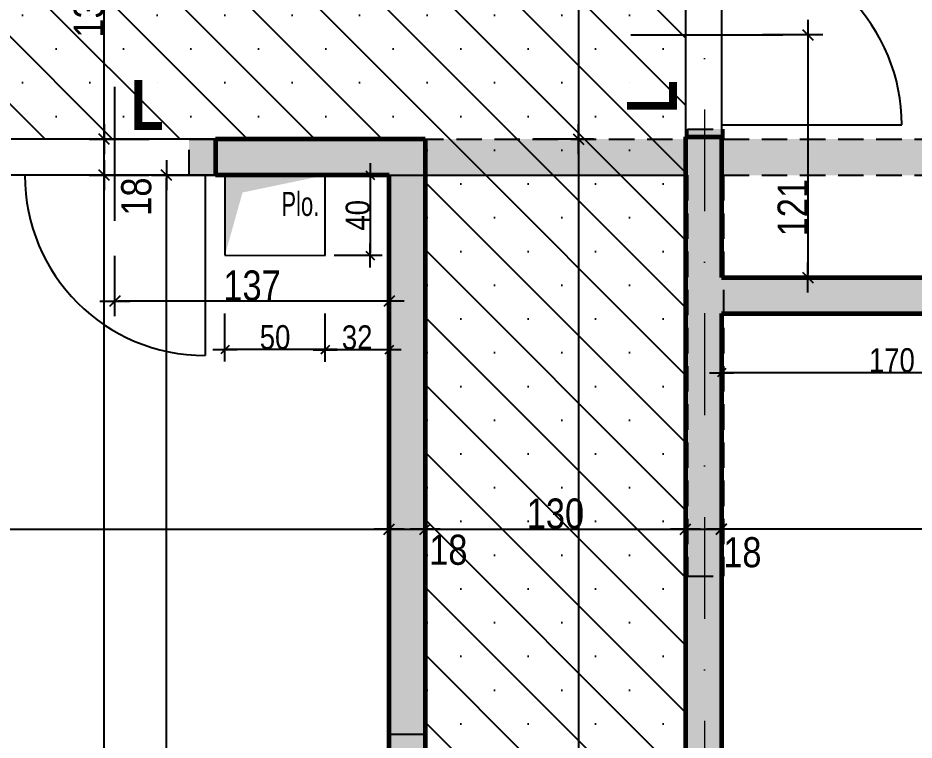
# Model space of a CAD drawing. Header units: millimetres. Extents: x 0 to 26991, y -21919 to -4.
# Drawn here: x 22594.4 to 23041.8, y -19573.8 to -19213.5 of the extents above; entities that cross this region are included whole.
import ezdxf
from ezdxf.enums import TextEntityAlignment as Align

# ---------------------------------------------------------------- set-up
doc = ezdxf.new("R2010")
doc.units = ezdxf.units.MM
doc.linetypes.add('CACHEX2', pattern=[19.05, 12.7, -6.35])
doc.linetypes.add('TIRETPTX2', pattern=[50.8, 25.4, -12.7, 0, -12.7])
for name, color, linetype in [('01_cote_gen', 4, 'Continuous'), ('01_linteaux', 2, 'Continuous'), ('01_murs_sup', 2, 'CACHEX2'), ('01_poch_murs', 253, 'Continuous'), ('01_poch_poteaux', 250, 'Continuous'), ('01_resv', 32, 'Continuous'), ('01_texte', 230, 'Continuous'), ('AA_COTES', 2, 'Continuous')]:
    doc.layers.add(name, color=color, linetype=linetype)
doc.layers.add('01_murs_coup', color=5, linetype='Continuous', lineweight=60)
doc.layers.add('01_tram_axes', color=2, linetype='TIRETPTX2', lineweight=9)
doc.styles.add('ARIAL NA', font='ARIALN.TTF')
doc.styles.add('impact', font='impact.ttf')
doc.styles.add('STYLE2', font='ARIALN.TTF')
doc.dimstyles.new('JB50', dxfattribs={"dimscale": 0.1, "dimtxt": 150, "dimasz": 15, "dimexe": 0.1, "dimexo": 0.1, "dimgap": 0.09, "dimtad": 1, "dimdec": 1, "dimdsep": 46, "dimtxsty": 'STYLE2', "dimblk1": 'BOND_G', "dimblk2": 'BOND_D', "dimsah": 1, "dimcen": 1.5, "dimdle": 0.01, "dimse1": 1, "dimse2": 1, "dimclrd": 4, "dimclre": 2, "dimclrt": 6, "dimazin": 2, "dimtfac": 2.333333, "dimtdec": 1, "dimtix": 1, "dimtmove": 2, "dimatfit": 3, "dimldrblk": 'BOND_G', "dimfxl": 1, "dimtolj": 1, "dimtzin": 0, "dimarcsym": 0})
doc.dimstyles.new('JB50res', dxfattribs={"dimscale": 0.1, "dimtxt": 120, "dimasz": 12, "dimexe": 0.1, "dimexo": 0.1, "dimgap": 0.09, "dimtad": 1, "dimdec": 1, "dimdsep": 46, "dimtxsty": 'STYLE2', "dimblk1": 'BOND_G', "dimblk2": 'BOND_D', "dimsah": 1, "dimcen": 1.5, "dimdle": 0.01, "dimse1": 1, "dimse2": 1, "dimclrd": 4, "dimclre": 2, "dimclrt": 6, "dimazin": 2, "dimtfac": 2.333333, "dimtdec": 1, "dimtix": 1, "dimtmove": 2, "dimatfit": 3, "dimldrblk": 'BOND_G', "dimfxl": 1, "dimtolj": 1, "dimtzin": 0, "dimarcsym": 0})

# ---------------------------------------------------------------- blocks, each defined once
blk = doc.blocks.new('BOND_G')
at = {"layer": 'AA_COTES', "color": 0}
for p, q in [((0, -5), (0, 15)), ((5, 0), (-5, 0)), ((1.77, 1.77), (-1.77, -1.77))]:
    blk.add_line(p, q, dxfattribs=at)
blk = doc.blocks.new('BOND_D')
at = {"layer": 'AA_COTES', "color": 0}
for p, q in [((0, 5), (0, -15)), ((5, 0), (-5, 0)), ((-1.77, -1.77), (1.77, 1.77))]:
    blk.add_line(p, q, dxfattribs=at)
blk = doc.blocks.new('*D3219')
at = {"layer": '01_cote_gen', "color": 4, "lineweight": -2, "ltscale": 0.1, "transparency": 16777216}
blk.add_line((22063.24, -19468.58), (22778.26, -19468.58), dxfattribs=at)
at = {"layer": 'Defpoints', "color": 0, "ltscale": 0.1, "transparency": 16777216}
for p in [(22061.74, -19437.84), (22779.76, -19450.78), (22779.76, -19468.58)]:
    blk.add_point(p, dxfattribs=at)
at = {"layer": '01_cote_gen', "color": 4, "lineweight": -2, "ltscale": 0.1, "transparency": 16777216, "xscale": 1.5, "yscale": 1.5, "zscale": 1.5, "rotation": 180}
blk.add_blockref('BOND_G', (22061.74, -19468.58), dxfattribs=at)
at = {"layer": '01_cote_gen', "color": 4, "lineweight": -2, "ltscale": 0.1, "transparency": 16777216, "xscale": 1.5, "yscale": 1.5, "zscale": 1.5}
blk.add_blockref('BOND_D', (22779.76, -19468.58), dxfattribs=at)
at = {"layer": '01_cote_gen', "color": 6, "ltscale": 0.1, "transparency": 16777216, "insert": (22420.75, -19460.91), "char_height": 15, "attachment_point": 5, "style": 'STYLE2'}
blk.add_mtext('\\A1;718', dxfattribs=at)
blk = doc.blocks.new('*D3220')
at = {"layer": '01_cote_gen', "color": 4, "lineweight": -2, "ltscale": 0.1, "transparency": 16777216}
blk.add_line((22781.26, -19468.58), (22796.26, -19468.58), dxfattribs=at)
at = {"layer": 'Defpoints', "color": 0, "ltscale": 0.1, "transparency": 16777216}
for p in [(22797.76, -19439.46), (22779.76, -19450.78), (22797.76, -19468.58)]:
    blk.add_point(p, dxfattribs=at)
at = {"layer": '01_cote_gen', "color": 4, "lineweight": -2, "ltscale": 0.1, "transparency": 16777216, "xscale": 1.5, "yscale": 1.5, "zscale": 1.5, "rotation": 180}
blk.add_blockref('BOND_G', (22779.76, -19468.58), dxfattribs=at)
at = {"layer": '01_cote_gen', "color": 4, "lineweight": -2, "ltscale": 0.1, "transparency": 16777216, "xscale": 1.5, "yscale": 1.5, "zscale": 1.5}
blk.add_blockref('BOND_D', (22797.76, -19468.58), dxfattribs=at)
at = {"layer": '01_cote_gen', "color": 6, "ltscale": 0.1, "transparency": 16777216, "insert": (22809.28, -19478.98), "char_height": 15, "attachment_point": 5, "style": 'STYLE2'}
blk.add_mtext('\\A1;18', dxfattribs=at)
blk = doc.blocks.new('*D3221')
at = {"layer": '01_cote_gen', "color": 4, "lineweight": -2, "ltscale": 0.1, "transparency": 16777216}
blk.add_line((22799.26, -19468.58), (22926.24, -19468.58), dxfattribs=at)
at = {"layer": 'Defpoints', "color": 0, "ltscale": 0.1, "transparency": 16777216}
for p in [(22797.76, -19439.46), (22927.74, -19468.58), (22927.74, -19468.58)]:
    blk.add_point(p, dxfattribs=at)
at = {"layer": '01_cote_gen', "color": 4, "lineweight": -2, "ltscale": 0.1, "transparency": 16777216, "xscale": 1.5, "yscale": 1.5, "zscale": 1.5, "rotation": 180}
blk.add_blockref('BOND_G', (22797.76, -19468.58), dxfattribs=at)
at = {"layer": '01_cote_gen', "color": 4, "lineweight": -2, "ltscale": 0.1, "transparency": 16777216, "xscale": 1.5, "yscale": 1.5, "zscale": 1.5}
blk.add_blockref('BOND_D', (22927.74, -19468.58), dxfattribs=at)
at = {"layer": '01_cote_gen', "color": 6, "ltscale": 0.1, "transparency": 16777216, "insert": (22862.75, -19460.91), "char_height": 15, "attachment_point": 5, "style": 'STYLE2'}
blk.add_mtext('\\A1;130', dxfattribs=at)
blk = doc.blocks.new('*D3222')
at = {"layer": '01_cote_gen', "color": 4, "lineweight": -2, "ltscale": 0.1, "transparency": 16777216}
blk.add_line((22929.24, -19468.58), (22944.24, -19468.58), dxfattribs=at)
at = {"layer": 'Defpoints', "color": 0, "ltscale": 0.1, "transparency": 16777216}
for p in [(22945.74, -19434.61), (22927.74, -19468.58), (22945.74, -19468.58)]:
    blk.add_point(p, dxfattribs=at)
at = {"layer": '01_cote_gen', "color": 4, "lineweight": -2, "ltscale": 0.1, "transparency": 16777216, "xscale": 1.5, "yscale": 1.5, "zscale": 1.5, "rotation": 180}
blk.add_blockref('BOND_G', (22927.74, -19468.58), dxfattribs=at)
at = {"layer": '01_cote_gen', "color": 4, "lineweight": -2, "ltscale": 0.1, "transparency": 16777216, "xscale": 1.5, "yscale": 1.5, "zscale": 1.5}
blk.add_blockref('BOND_D', (22945.74, -19468.58), dxfattribs=at)
at = {"layer": '01_cote_gen', "color": 6, "ltscale": 0.1, "transparency": 16777216, "insert": (22956.09, -19480.2), "char_height": 15, "attachment_point": 5, "style": 'STYLE2'}
blk.add_mtext('\\A1;18', dxfattribs=at)
blk = doc.blocks.new('*D3223')
at = {"layer": '01_cote_gen', "color": 4, "lineweight": -2, "ltscale": 0.1, "transparency": 16777216}
blk.add_line((22947.24, -19468.49), (23440.24, -19468.49), dxfattribs=at)
at = {"layer": 'Defpoints', "color": 0, "ltscale": 0.1, "transparency": 16777216}
for p in [(22945.74, -19434.61), (23441.74, -19468.49), (23441.74, -19468.49)]:
    blk.add_point(p, dxfattribs=at)
at = {"layer": '01_cote_gen', "color": 4, "lineweight": -2, "ltscale": 0.1, "transparency": 16777216, "xscale": 1.5, "yscale": 1.5, "zscale": 1.5, "rotation": 180}
blk.add_blockref('BOND_G', (22945.74, -19468.49), dxfattribs=at)
at = {"layer": '01_cote_gen', "color": 4, "lineweight": -2, "ltscale": 0.1, "transparency": 16777216, "xscale": 1.5, "yscale": 1.5, "zscale": 1.5}
blk.add_blockref('BOND_D', (23441.74, -19468.49), dxfattribs=at)
at = {"layer": '01_cote_gen', "color": 6, "ltscale": 0.1, "transparency": 16777216, "insert": (23193.74, -19460.82), "char_height": 15, "attachment_point": 5, "style": 'STYLE2'}
blk.add_mtext('\\A1;496', dxfattribs=at)
blk = doc.blocks.new('*D3497')
at = {"layer": '01_cote_gen', "color": 4, "lineweight": -2, "ltscale": 0.1, "transparency": 16777216}
blk.add_line((22778.26, -19354.78), (22644.28, -19354.78), dxfattribs=at)
at = {"layer": 'Defpoints', "color": 0, "ltscale": 0.1, "transparency": 16777216}
for p in [(22779.76, -19311.54), (22642.78, -19334.29), (22642.78, -19354.78)]:
    blk.add_point(p, dxfattribs=at)
at = {"layer": '01_cote_gen', "color": 4, "lineweight": -2, "ltscale": 0.1, "transparency": 16777216, "xscale": 1.5, "yscale": 1.5, "zscale": 1.5, "rotation": 180}
blk.add_blockref('BOND_D', (22642.78, -19354.78), dxfattribs=at)
at = {"layer": '01_cote_gen', "color": 4, "lineweight": -2, "ltscale": 0.1, "transparency": 16777216, "xscale": 1.5, "yscale": 1.5, "zscale": 1.5}
blk.add_blockref('BOND_G', (22779.76, -19354.78), dxfattribs=at)
at = {"layer": '01_cote_gen', "color": 6, "ltscale": 0.1, "transparency": 16777216, "insert": (22711.27, -19347.11), "char_height": 15, "attachment_point": 5, "style": 'STYLE2'}
blk.add_mtext('\\A1;137', dxfattribs=at)
blk = doc.blocks.new('*D3546')
at = {"layer": '01_cote_gen', "color": 4, "lineweight": -2, "ltscale": 0.1, "transparency": 16777216}
blk.add_line((22637.47, -20159.46), (22637.47, -19293.5), dxfattribs=at)
at = {"layer": 'Defpoints', "color": 0, "ltscale": 0.1, "transparency": 16777216}
for p in [(22613.66, -19292), (22637.47, -19292), (22613.66, -20160.96)]:
    blk.add_point(p, dxfattribs=at)
at = {"layer": '01_cote_gen', "color": 4, "lineweight": -2, "ltscale": 0.1, "transparency": 16777216, "xscale": 1.5, "yscale": 1.5, "zscale": 1.5}
for name, p, rotation in [('BOND_D', (22637.47, -19292), 90), ('BOND_G', (22637.47, -20160.96), 270)]:
    blk.add_blockref(name, p, dxfattribs=dict(at, rotation=rotation))
at = {"layer": '01_cote_gen', "color": 6, "ltscale": 0.1, "transparency": 16777216, "insert": (22629.8, -19726.48), "char_height": 15, "attachment_point": 5, "rotation": 90, "style": 'STYLE2'}
blk.add_mtext('\\A1;869', dxfattribs=at)
blk = doc.blocks.new('*D3547')
at = {"layer": '01_cote_gen', "color": 4, "lineweight": -2, "ltscale": 0.1, "transparency": 16777216}
blk.add_line((22668.53, -19951.46), (22668.53, -19293.48), dxfattribs=at)
at = {"layer": 'Defpoints', "color": 0, "ltscale": 0.1, "transparency": 16777216}
for p in [(22668.53, -19291.98), (22679.94, -19291.98), (22691.03, -19952.96)]:
    blk.add_point(p, dxfattribs=at)
at = {"layer": '01_cote_gen', "color": 4, "lineweight": -2, "ltscale": 0.1, "transparency": 16777216, "xscale": 1.5, "yscale": 1.5, "zscale": 1.5}
for name, p, rotation in [('BOND_D', (22668.53, -19291.98), 90), ('BOND_G', (22668.53, -19952.96), 270)]:
    blk.add_blockref(name, p, dxfattribs=dict(at, rotation=rotation))
at = {"layer": '01_cote_gen', "color": 6, "ltscale": 0.1, "transparency": 16777216, "insert": (22660.86, -19622.47), "char_height": 15, "attachment_point": 5, "rotation": 90, "style": 'STYLE2'}
blk.add_mtext('\\A1;661', dxfattribs=at)
blk = doc.blocks.new('*D3549')
at = {"layer": '01_cote_gen', "color": 4, "lineweight": -2, "ltscale": 0.1, "transparency": 16777216}
blk.add_line((22637.47, -19290.5), (22637.47, -19275.5), dxfattribs=at)
at = {"layer": 'Defpoints', "color": 0, "ltscale": 0.1, "transparency": 16777216}
for p in [(22637.47, -19274), (22669.8, -19274), (22659.97, -19292)]:
    blk.add_point(p, dxfattribs=at)
at = {"layer": '01_cote_gen', "color": 4, "lineweight": -2, "ltscale": 0.1, "transparency": 16777216, "xscale": 1.5, "yscale": 1.5, "zscale": 1.5}
for name, p, rotation in [('BOND_D', (22637.47, -19274), 90), ('BOND_G', (22637.47, -19292), 270)]:
    blk.add_blockref(name, p, dxfattribs=dict(at, rotation=rotation))
at = {"layer": '01_cote_gen', "color": 6, "ltscale": 0.1, "transparency": 16777216, "insert": (22653.53, -19302.68), "char_height": 15, "attachment_point": 5, "rotation": 90, "style": 'STYLE2'}
blk.add_mtext('\\A1;18', dxfattribs=at)
blk = doc.blocks.new('*D3550')
at = {"layer": '01_cote_gen', "color": 4, "lineweight": -2, "ltscale": 0.1, "transparency": 16777216}
blk.add_line((22637.47, -19272.5), (22637.47, -19145.5), dxfattribs=at)
at = {"layer": 'Defpoints', "color": 0, "ltscale": 0.1, "transparency": 16777216}
for p in [(22637.47, -19144), (22681.32, -19144), (22668.53, -19274)]:
    blk.add_point(p, dxfattribs=at)
at = {"layer": '01_cote_gen', "color": 4, "lineweight": -2, "ltscale": 0.1, "transparency": 16777216, "xscale": 1.5, "yscale": 1.5, "zscale": 1.5}
for name, p, rotation in [('BOND_D', (22637.47, -19144), 90), ('BOND_G', (22637.47, -19274), 270)]:
    blk.add_blockref(name, p, dxfattribs=dict(at, rotation=rotation))
at = {"layer": '01_cote_gen', "color": 6, "ltscale": 0.1, "transparency": 16777216, "insert": (22629.8, -19209), "char_height": 15, "attachment_point": 5, "rotation": 90, "style": 'STYLE2'}
blk.add_mtext('\\A1;130', dxfattribs=at)
blk = doc.blocks.new('*D3557')
at = {"layer": '01_cote_gen', "color": 4, "lineweight": -2, "ltscale": 0.1, "transparency": 16777216}
blk.add_line((22874.33, -19110.49), (22874.33, -19272.5), dxfattribs=at)
at = {"layer": 'Defpoints', "color": 0, "ltscale": 0.1, "transparency": 16777216}
for p in [(22880.62, -19108.99), (22808.43, -19274), (22874.33, -19274)]:
    blk.add_point(p, dxfattribs=at)
at = {"layer": '01_cote_gen', "color": 4, "lineweight": -2, "ltscale": 0.1, "transparency": 16777216, "xscale": 1.5, "yscale": 1.5, "zscale": 1.5}
for name, p, rotation in [('BOND_G', (22874.33, -19108.99), 90), ('BOND_D', (22874.33, -19274), 270)]:
    blk.add_blockref(name, p, dxfattribs=dict(at, rotation=rotation))
at = {"layer": '01_cote_gen', "color": 6, "ltscale": 0.1, "transparency": 16777216, "insert": (22866.66, -19191.49), "char_height": 15, "attachment_point": 5, "rotation": 90, "style": 'STYLE2'}
blk.add_mtext('\\A1;165', dxfattribs=at)
blk = doc.blocks.new('*D3559')
at = {"layer": '01_cote_gen', "color": 4, "lineweight": -2, "ltscale": 0.1, "transparency": 16777216}
blk.add_line((22874.33, -19275.5), (22874.33, -19969.46), dxfattribs=at)
at = {"layer": 'Defpoints', "color": 0, "ltscale": 0.1, "transparency": 16777216}
for p in [(22851.83, -19274), (22797.76, -19970.96), (22874.33, -19970.96)]:
    blk.add_point(p, dxfattribs=at)
at = {"layer": '01_cote_gen', "color": 4, "lineweight": -2, "ltscale": 0.1, "transparency": 16777216, "xscale": 1.5, "yscale": 1.5, "zscale": 1.5}
for name, p, rotation in [('BOND_G', (22874.33, -19274), 90), ('BOND_D', (22874.33, -19970.96), 270)]:
    blk.add_blockref(name, p, dxfattribs=dict(at, rotation=rotation))
at = {"layer": '01_cote_gen', "color": 6, "ltscale": 0.1, "transparency": 16777216, "insert": (22866.66, -19622.48), "char_height": 15, "attachment_point": 5, "rotation": 90, "style": 'STYLE2'}
blk.add_mtext('\\A1;697', dxfattribs=at)
blk = doc.blocks.new('*D3567')
at = {"layer": '01_cote_gen', "color": 4, "lineweight": -2, "ltscale": 0.1, "transparency": 16777216}
blk.add_line((22988.73, -19223.44), (22988.73, -19341.46), dxfattribs=at)
at = {"layer": 'Defpoints', "color": 0, "ltscale": 0.1, "transparency": 16777216}
for p in [(22976.34, -19221.94), (22986.81, -19342.96), (22988.73, -19342.96)]:
    blk.add_point(p, dxfattribs=at)
at = {"layer": '01_cote_gen', "color": 4, "lineweight": -2, "ltscale": 0.1, "transparency": 16777216, "xscale": 1.5, "yscale": 1.5, "zscale": 1.5}
for name, p, rotation in [('BOND_G', (22988.73, -19221.94), 90), ('BOND_D', (22988.73, -19342.96), 270)]:
    blk.add_blockref(name, p, dxfattribs=dict(at, rotation=rotation))
at = {"layer": '01_cote_gen', "color": 6, "ltscale": 0.1, "transparency": 16777216, "insert": (22981.19, -19308.17), "char_height": 15, "attachment_point": 5, "rotation": 90, "style": 'STYLE2'}
blk.add_mtext('\\A1;121', dxfattribs=at)
blk = doc.blocks.new('*D3683')
at = {"layer": '01_cote_gen', "color": 4, "lineweight": -2, "ltscale": 0.1, "transparency": 16777216}
blk.add_line((23114.52, -19390.54), (22946.94, -19390.54), dxfattribs=at)
at = {"layer": 'Defpoints', "color": 0, "ltscale": 0.1, "transparency": 16777216}
for p in [(23115.72, -19317.4), (22945.74, -19330.7), (22945.74, -19390.54)]:
    blk.add_point(p, dxfattribs=at)
at = {"layer": '01_cote_gen', "color": 4, "lineweight": -2, "ltscale": 0.1, "transparency": 16777216, "xscale": 1.2, "yscale": 1.2, "zscale": 1.2, "rotation": 180}
blk.add_blockref('BOND_D', (22945.74, -19390.54), dxfattribs=at)
at = {"layer": '01_cote_gen', "color": 4, "lineweight": -2, "ltscale": 0.1, "transparency": 16777216, "xscale": 1.2, "yscale": 1.2, "zscale": 1.2}
blk.add_blockref('BOND_G', (23115.72, -19390.54), dxfattribs=at)
at = {"layer": '01_cote_gen', "color": 6, "ltscale": 0.1, "transparency": 16777216, "insert": (23030.73, -19384.4), "char_height": 12, "attachment_point": 5, "style": 'STYLE2'}
blk.add_mtext('\\A1;170', dxfattribs=at)
blk = doc.blocks.new('*D3697')
at = {"layer": '01_cote_gen', "color": 4, "lineweight": -2, "ltscale": 0.1, "transparency": 16777216}
blk.add_line((22778.56, -19379.12), (22748.96, -19379.12), dxfattribs=at)
at = {"layer": 'Defpoints', "color": 0, "ltscale": 0.1, "transparency": 16777216}
for p in [(22747.76, -19323.43), (22779.76, -19323.43), (22747.76, -19379.12)]:
    blk.add_point(p, dxfattribs=at)
at = {"layer": '01_cote_gen', "color": 4, "lineweight": -2, "ltscale": 0.1, "transparency": 16777216, "xscale": 1.2, "yscale": 1.2, "zscale": 1.2, "rotation": 180}
blk.add_blockref('BOND_D', (22747.76, -19379.12), dxfattribs=at)
at = {"layer": '01_cote_gen', "color": 4, "lineweight": -2, "ltscale": 0.1, "transparency": 16777216, "xscale": 1.2, "yscale": 1.2, "zscale": 1.2}
blk.add_blockref('BOND_G', (22779.76, -19379.12), dxfattribs=at)
at = {"layer": '01_cote_gen', "color": 6, "ltscale": 0.1, "transparency": 16777216, "insert": (22763.76, -19372.98), "char_height": 12, "attachment_point": 5, "style": 'STYLE2'}
blk.add_mtext('\\A1;32', dxfattribs=at)
blk = doc.blocks.new('*D3698')
at = {"layer": '01_cote_gen', "color": 4, "lineweight": -2, "ltscale": 0.1, "transparency": 16777216}
blk.add_line((22746.56, -19379.02), (22698.96, -19379.02), dxfattribs=at)
at = {"layer": 'Defpoints', "color": 0, "ltscale": 0.1, "transparency": 16777216}
for p in [(22697.76, -19331.9), (22747.76, -19332), (22697.76, -19379.02)]:
    blk.add_point(p, dxfattribs=at)
at = {"layer": '01_cote_gen', "color": 4, "lineweight": -2, "ltscale": 0.1, "transparency": 16777216, "xscale": 1.2, "yscale": 1.2, "zscale": 1.2, "rotation": 180}
blk.add_blockref('BOND_D', (22697.76, -19379.02), dxfattribs=at)
at = {"layer": '01_cote_gen', "color": 4, "lineweight": -2, "ltscale": 0.1, "transparency": 16777216, "xscale": 1.2, "yscale": 1.2, "zscale": 1.2}
blk.add_blockref('BOND_G', (22747.76, -19379.02), dxfattribs=at)
at = {"layer": '01_cote_gen', "color": 6, "ltscale": 0.1, "transparency": 16777216, "insert": (22722.76, -19372.88), "char_height": 12, "attachment_point": 5, "style": 'STYLE2'}
blk.add_mtext('\\A1;50', dxfattribs=at)
blk = doc.blocks.new('*D3699')
at = {"layer": '01_cote_gen', "color": 4, "lineweight": -2, "ltscale": 0.1, "transparency": 16777216}
blk.add_line((22770.24, -19293.2), (22770.24, -19330.8), dxfattribs=at)
at = {"layer": 'Defpoints', "color": 0, "ltscale": 0.1, "transparency": 16777216}
for p in [(22747.76, -19292), (22747.76, -19332), (22770.24, -19332)]:
    blk.add_point(p, dxfattribs=at)
at = {"layer": '01_cote_gen', "color": 4, "lineweight": -2, "ltscale": 0.1, "transparency": 16777216, "xscale": 1.2, "yscale": 1.2, "zscale": 1.2}
for name, p, rotation in [('BOND_G', (22770.24, -19292), 90), ('BOND_D', (22770.24, -19332), 270)]:
    blk.add_blockref(name, p, dxfattribs=dict(at, rotation=rotation))
at = {"layer": '01_cote_gen', "color": 6, "ltscale": 0.1, "transparency": 16777216, "insert": (22764.1, -19312), "char_height": 12, "attachment_point": 5, "rotation": 90, "style": 'STYLE2'}
blk.add_mtext('\\A1;40', dxfattribs=at)

msp = doc.modelspace()

# ---------------------------------------------------------------- hatches: boundary and pattern name
at = {"layer": '01_murs_sup'}
h = msp.add_hatch(dxfattribs=at)
h.set_pattern_fill('DASH', color=256, scale=2.5, angle=135)
h.set_pattern_definition([(135, (-7447.66, 5279.43), (-11.2253202, 9e-16), [7.9375, -7.9375])])
h.paths.add_polyline_path([(22533.74, -18516.98), (22311.74, -18516.98), (22311.74, -18532.98), (22533.74, -18532.98)], flags=17)
h.paths.add_polyline_path([(22955.74, -18516.98), (22797.74, -18516.98), (22797.74, -18316.98), (22779.74, -18316.98), (22779.74, -18516.98), (22633.74, -18516.98), (22633.74, -18532.98), (22779.74, -18532.98), (22779.74, -19090.98), (22742.74, -19090.98), (22742.74, -19125.98), (22171.74, -19125.98), (22171.74, -19143.98), (22760.74, -19143.98), (22760.74, -19108.98), (22928.74, -19108.98), (22928.74, -19166.98), (22946.74, -19166.98), (22946.74, -19090.98), (22797.74, -19090.98), (22797.74, -18532.98), (22955.74, -18532.98)])
h.paths.add_polyline_path([(23179.74, -18516.98), (23055.74, -18516.98), (23055.74, -18532.98), (23179.74, -18532.98)])
h.paths.add_polyline_path([(23457.74, -18516.98), (23279.74, -18516.98), (23279.74, -18532.98), (23441.74, -18532.98), (23441.74, -18683.98), (23457.74, -18683.98)])
h.paths.add_polyline_path([(23457.74, -18883.98), (23441.74, -18883.98), (23441.74, -19273.98), (22946.74, -19273.98), (22946.74, -19268.98), (22928.74, -19268.98), (22928.74, -19273.98), (22679.74, -19273.98), (22679.74, -19291.98), (22928.74, -19291.98), (22928.74, -19491.98), (22946.74, -19491.98), (22946.74, -19291.98), (23441.74, -19291.98), (23441.74, -19483.98), (23457.74, -19483.98)])
h.paths.add_polyline_path([(23457.74, -19583.98), (23441.74, -19583.98), (23441.74, -19884.98), (23349.74, -19884.98), (23349.74, -19900.98), (23457.74, -19900.98)])
at = {"layer": '01_poch_murs', "ltscale": 0.1}
h = msp.add_hatch(color=256, dxfattribs=at)
h.dxf.hatch_style = 1
h.paths.add_polyline_path([(23447.11, -18983.91), (23441.74, -18983.91), (23441.74, -19116.92), (23447.11, -19116.92)])
h.paths.add_polyline_path([(23457.7, -19116.92), (23457.7, -19132.92), (23457.7, -19132.92), (23457.7, -19116.92), (23447.11, -19127.51), (23447.11, -18983.91), (23457.74, -18983.91), (23457.74, -19116.92)])
h.paths.add_polyline_path([(23457.7, -19116.92), (23449.7, -19124.92), (23457.7, -19132.92)], flags=17)
h.paths.add_polyline_path([(23447.11, -19122.33), (23441.74, -19116.96), (23441.74, -19132.88), (23447.11, -19127.51)])
h.paths.add_polyline_path([(23447.11, -19132.92), (23441.74, -19132.92), (23441.74, -19342.96), (22945.74, -19342.96), (22945.74, -19272.84), (22937.11, -19272.84), (22937.11, -20053.96), (22945.74, -20053.96), (22945.74, -19360.96), (23441.74, -19360.96), (23441.74, -19483.81), (23447.11, -19483.81)])
h.paths.add_polyline_path([(23457.74, -19132.96), (23457.7, -19132.92), (23447.11, -19132.92), (23447.11, -19483.81), (23457.74, -19483.81)])
h.paths.add_polyline_path([(22937.11, -19272.84), (22927.74, -19272.84), (22927.74, -20053.96), (22937.11, -20053.96)])
h = msp.add_hatch(dxfattribs=at)
h.set_pattern_fill('SACNCR', color=256, scale=10, angle=90)
h.paths.add_polyline_path([(21913.15, -19144.04), (21686.78, -19144.05), (21584.78, -19143.96), (21576.64, -19143.96), (21576.64, -19143.98), (21309.74, -19143.98), (21309.74, -19273.98), (21576.74, -19273.98), (21678.74, -19273.99), (21678.74, -19273.98), (21913.15, -19273.98)], flags=0)
h.paths.add_polyline_path([(22927.74, -19170.84), (22927.74, -19108.99), (22906.71, -19108.99), (22906.71, -19128.97), (22866.73, -19128.97), (22866.73, -19108.99), (22780.76, -19108.99), (22780.76, -19128.99), (22760.74, -19128.99), (22760.74, -19143.99), (22508.93, -19144.03), (22171.74, -19143.98), (21686.78, -19144.05), (21584.78, -19143.96), (21576.64, -19143.96), (21576.64, -19143.98), (21309.74, -19143.98), (21309.74, -19273.98), (21373.66, -19273.98), (21576.74, -19273.98), (21678.74, -19273.99), (21678.74, -19273.98), (22577.94, -19273.98), (22590.96, -19274), (22679.94, -19274), (22679.94, -19273.98), (22927.74, -19273.98), (22927.74, -19272.84)])
h.paths.add_polyline_path([(22346.08, -19236.27, -1), (22284.12, -19236.27, -1)], flags=16)
h.paths.add_polyline_path([(21913.15, -19144.04), (21686.78, -19144.05), (21584.78, -19143.96), (21576.64, -19143.96), (21576.64, -19143.98), (21309.74, -19143.98), (21309.74, -19273.98), (21373.66, -19273.98), (21576.74, -19273.98), (21678.74, -19273.99), (21678.74, -19273.98), (21913.15, -19273.98)], flags=16)
h.paths.add_polyline_path([(22294.58, -19260.64), (22328.94, -19260.64), (22328.94, -19208.14), (22294.58, -19208.14)], flags=24)
h.paths.add_polyline_path([(22760.27, -19147.19), (22785.31, -19147.19), (22785.31, -19128.89), (22760.27, -19128.89)], flags=24)
h.paths.add_polyline_path([(22930.54, -19265.11), (22930.54, -19240.58), (22893.04, -19240.58), (22893.04, -19265.11)], flags=9)
h.paths.add_polyline_path([(21941.9, -19276.55), (21966.43, -19276.55), (21966.43, -19239.05), (21941.9, -19239.05)], flags=9)
h.paths.add_polyline_path([(22646.69, -19276.55), (22671.21, -19276.55), (22671.21, -19239.05), (22646.69, -19239.05)], flags=9)
h = msp.add_hatch(color=256, dxfattribs=at)
h.dxf.hatch_style = 1
h.paths.add_polyline_path([(22797.76, -19274), (22692.96, -19274), (22692.96, -19292), (22697.76, -19292), (22697.76, -19291.9), (22747.71, -19292), (22779.76, -19292), (22779.76, -19570.96), (22797.76, -19570.96)])
h = msp.add_hatch(dxfattribs=at)
h.set_pattern_fill('SACNCR', color=256, scale=10, angle=90)
h.paths.add_polyline_path([(22927.74, -19291.98), (22797.76, -19291.98), (22797.76, -19882.98), (22857.74, -19882.98), (22857.74, -19884.98), (22927.74, -19884.98)])
h.paths.add_polyline_path([(22869.61, -19748.47, -1), (22807.65, -19748.47, -1)], flags=16)
h.paths.add_polyline_path([(22927.74, -19273.98), (22797.76, -19273.98), (22797.76, -19291.98), (22927.74, -19291.98)])
h.paths.add_polyline_path([(22927.74, -19900.98), (22853.74, -19900.98), (22853.74, -19892.98), (22797.76, -19892.98), (22797.76, -19970.96), (22762.76, -19970.96), (22762.76, -20080.96), (22773.13, -20080.96), (22773.13, -20110.94), (22762.76, -20110.94), (22762.76, -20124.96), (22773.13, -20124.96), (22773.13, -20154.94), (22762.76, -20154.94), (22762.76, -20160.96), (22797.76, -20160.96), (22797.76, -20198.96), (22797.76, -20300.96), (22797.76, -20408.88), (22911.48, -20408.88), (22911.48, -20289.96), (22927.74, -20289.96), (22927.74, -20238.96), (22927.74, -20155.96), (22927.74, -20053.96)])
h.paths.add_polyline_path([(22853.53, -20384.2), (22885.77, -20384.2), (22885.77, -20405.23), (22853.53, -20405.23)], flags=0)
h.paths.add_polyline_path([(22857.74, -19882.98), (22797.76, -19882.98), (22797.76, -19892.98), (22853.74, -19892.98), (22853.74, -19884.98), (22857.74, -19884.98)])
h.paths.add_polyline_path([(22927.74, -19884.98), (22857.74, -19884.98), (22853.74, -19884.98), (22853.74, -19892.98), (22853.74, -19900.98), (22927.74, -19900.98)])
h.paths.add_polyline_path([(22891.74, -20408.88), (22797.76, -20408.88), (22797.76, -20428.88), (22891.74, -20428.88)])
h.paths.add_polyline_path([(22911.48, -20428.88), (22797.76, -20428.88), (22797.76, -20454.96), (22911.48, -20454.96)])
h.paths.add_polyline_path([(22911.48, -20408.88), (22891.74, -20408.88), (22891.74, -20428.88), (22911.48, -20428.88)])
h.paths.add_polyline_path([(22818.11, -19772.83), (22852.47, -19772.83), (22852.47, -19720.33), (22818.11, -19720.33)], flags=24)
h.paths.add_polyline_path([(22915.13, -20357.02), (22915.13, -20294.89), (22876.91, -20294.89), (22876.91, -20357.02)], flags=25)
h.paths.add_polyline_path([(22853.1, -20405.99), (22886.51, -20405.99), (22886.51, -20383.11), (22853.1, -20383.11)], flags=24)
h.paths.add_polyline_path([(22930.54, -20140.94), (22930.54, -20116.41), (22893.04, -20116.41), (22893.04, -20140.94)], flags=9)
at = {"layer": '01_poch_poteaux', "ltscale": 0.1}
h = msp.add_hatch(color=256, dxfattribs=at)
h.dxf.hatch_style = 1
h.paths.add_polyline_path([(22797.76, -19570.96), (22779.76, -19570.96), (22779.76, -19952.96), (22779.76, -19970.96), (22797.76, -19970.96)])

# ---------------------------------------------------------------- linework, layer by layer
at = {"layer": '01_linteaux', "ltscale": 0.1}
for p, q in [((22927.74, -19170.84), (22927.74, -19272.84)), ((22945.74, -19170.84), (22945.74, -19272.84)), ((22900.35, -19221.94), (22976.34, -19221.94)), ((22642.78, -19314.75), (22642.78, -19247.88)), ((22945.74, -19266.84), (23035.7, -19266.84)), ((22692.96, -19274), (22590.96, -19274)), ((22692.96, -19292), (22590.96, -19292)), ((22679.94, -19291.98), (22928.74, -19291.98)), ((22687.78, -19291.96), (22687.78, -19381.96))]:
    msp.add_line(p, q, dxfattribs=at)
for centre, radius, start, end in [((22945.73, -19266.8), 89.97, 359.9796, 89.9965), ((22687.78, -19291.96), 90, 180.0505, 270)]:
    msp.add_arc(centre, radius, start, end, dxfattribs=at)
at = {"layer": '01_murs_coup'}
for p, q in [((22797.76, -19274), (22692.96, -19274)), ((22692.96, -19274), (22692.96, -19292)), ((22797.76, -19274), (22692.96, -19274)), ((22797.76, -19274), (22797.76, -19970.96)), ((22927.74, -19272.84), (22927.74, -20053.96)), ((22927.74, -19272.84), (22945.74, -19272.84)), ((22945.74, -19272.84), (22945.74, -19342.96)), ((22779.76, -19292), (22692.96, -19292)), ((22779.76, -19292), (22692.96, -19292)), ((22779.76, -19952.96), (22779.76, -19292)), ((22945.74, -19342.96), (23441.74, -19342.96)), ((22945.74, -19360.96), (22945.74, -20053.96)), ((22945.74, -19360.96), (23441.74, -19360.96))]:
    msp.add_line(p, q, dxfattribs=at)
at = {"layer": '01_murs_sup'}
for p, q in [((22928.74, -19268.98), (22928.74, -19273.98)), ((22928.74, -19268.98), (22946.74, -19268.98)), ((22946.74, -19268.98), (22946.74, -19273.98)), ((22679.94, -19273.98), (22928.74, -19273.98)), ((22679.94, -19291.98), (22679.94, -19273.98)), ((22946.74, -19273.98), (23441.74, -19273.98)), ((22928.74, -19291.98), (22928.74, -19491.98)), ((22946.74, -19291.98), (22946.74, -19491.98)), ((22946.74, -19291.98), (23441.74, -19291.98)), ((22928.74, -19491.98), (22946.74, -19491.98))]:
    msp.add_line(p, q, dxfattribs=at)
at = {"layer": '01_poch_poteaux', "ltscale": 0.1}
msp.add_line((22779.76, -19570.96), (22797.76, -19570.96), dxfattribs=at)
at = {"layer": '01_resv'}
for p, q in [((22697.76, -19291.9), (22697.76, -19331.9)), ((22747.76, -19292), (22697.76, -19291.9)), ((22747.76, -19332), (22747.76, -19292)), ((22697.76, -19331.9), (22747.76, -19332))]:
    msp.add_line(p, q, dxfattribs=at)
at = {"layer": '01_resv', "ltscale": 0.1}
for points in [[(22697.76, -19331.9), (22697.76, -19291.9), (22706.5, -19300.61)], [(22697.76, -19291.9), (22747.76, -19292), (22706.5, -19300.61)]]:
    msp.add_solid(points, dxfattribs=at)
at = {"layer": '01_tram_axes', "color": 253, "ltscale": 2}
msp.add_line((22937.11, -17835.37), (22937.11, -21303.33), dxfattribs=at)

# ---------------------------------------------------------------- texts
at = {"layer": '01_texte', "style": 'impact'}
msp.add_text('L', height=25, dxfattribs=at).set_placement((22658.95, -19276.97), align=Align.BOTTOM_CENTER)
msp.add_text('L', height=25, rotation=90, dxfattribs=at).set_placement((22930.96, -19252.85), align=Align.BOTTOM_CENTER)
at = {"layer": '01_texte', "style": 'ARIAL NA', "width": 0.8}
msp.add_text('Plo.', height=12, dxfattribs=at).set_placement((22735.39, -19315.9), align=Align.BOTTOM_CENTER)

# ---------------------------------------------------------------- dimensions: what is measured, and where the dimension line sits
at = {"layer": '01_cote_gen', "ltscale": 0.1}
for base, p1, p2, dimstyle, picture, middle in [((22874.33, -19274), (22880.62, -19108.99), (22808.43, -19274), 'JB50', '*D3557', (22866.66, -19191.49)), ((22637.47, -19144), (22668.53, -19274), (22681.32, -19144), 'JB50', '*D3550', (22629.8, -19209)), ((22874.33, -19970.96), (22851.83, -19274), (22797.76, -19970.96), 'JB50', '*D3559', (22866.66, -19622.48)), ((22637.47, -19292), (22613.66, -20160.96), (22613.66, -19292), 'JB50', '*D3546', (22629.8, -19726.48)), ((22668.53, -19291.98), (22691.03, -19952.96), (22679.94, -19291.98), 'JB50', '*D3547', (22660.86, -19622.47)), ((22770.24, -19332), (22747.76, -19292), (22747.76, -19332), 'JB50res', '*D3699', (22764.1, -19312))]:
    dim = msp.add_linear_dim(base=base, p1=p1, p2=p2, angle=90, dimstyle=dimstyle, dxfattribs=at)
    dim.commit()
    dim.dimension.update_dxf_attribs({"geometry": picture, "text_midpoint": middle})
for base, p1, p2, picture, middle in [((22988.73, -19342.96), (22976.34, -19221.94), (22986.81, -19342.96), '*D3567', (22981.19, -19308.17)), ((22637.47, -19274), (22659.97, -19292), (22669.8, -19274), '*D3549', (22653.53, -19302.68))]:
    dim = msp.add_linear_dim(base=base, p1=p1, p2=p2, angle=90, dimstyle='JB50', dxfattribs=at)
    dim.commit()
    dim.dimension.update_dxf_attribs({"geometry": picture, "text_midpoint": middle, "dimtype": 160})
for base, p1, p2, dimstyle, picture, middle in [((22642.78, -19354.78), (22779.76, -19311.54), (22642.78, -19334.29), 'JB50', '*D3497', (22711.27, -19347.11)), ((22945.74, -19390.54), (23115.72, -19317.4), (22945.74, -19330.7), 'JB50res', '*D3683', (23030.73, -19384.4)), ((22747.76, -19379.12), (22779.76, -19323.43), (22747.76, -19323.43), 'JB50res', '*D3697', (22763.76, -19372.98)), ((22697.76, -19379.02), (22747.76, -19332), (22697.76, -19331.9), 'JB50res', '*D3698', (22722.76, -19372.88)), ((22779.76, -19468.58), (22061.74, -19437.84), (22779.76, -19450.78), 'JB50', '*D3219', (22420.75, -19460.91)), ((23441.74, -19468.49), (22945.74, -19434.61), (23441.74, -19468.49), 'JB50', '*D3223', (23193.74, -19460.82)), ((22927.74, -19468.58), (22797.76, -19439.46), (22927.74, -19468.58), 'JB50', '*D3221', (22862.75, -19460.91))]:
    dim = msp.add_linear_dim(base=base, p1=p1, p2=p2, dimstyle=dimstyle, dxfattribs=at)
    dim.commit()
    dim.dimension.update_dxf_attribs({"geometry": picture, "text_midpoint": middle})
for base, p1, p2, picture, middle in [((22945.74, -19468.58), (22927.74, -19468.58), (22945.74, -19434.61), '*D3222', (22956.09, -19480.2)), ((22797.76, -19468.58), (22779.76, -19450.78), (22797.76, -19439.46), '*D3220', (22809.28, -19478.98))]:
    dim = msp.add_linear_dim(base=base, p1=p1, p2=p2, dimstyle='JB50', dxfattribs=at)
    dim.commit()
    dim.dimension.update_dxf_attribs({"geometry": picture, "text_midpoint": middle, "dimtype": 160})

doc.saveas('drawing.dxf')
